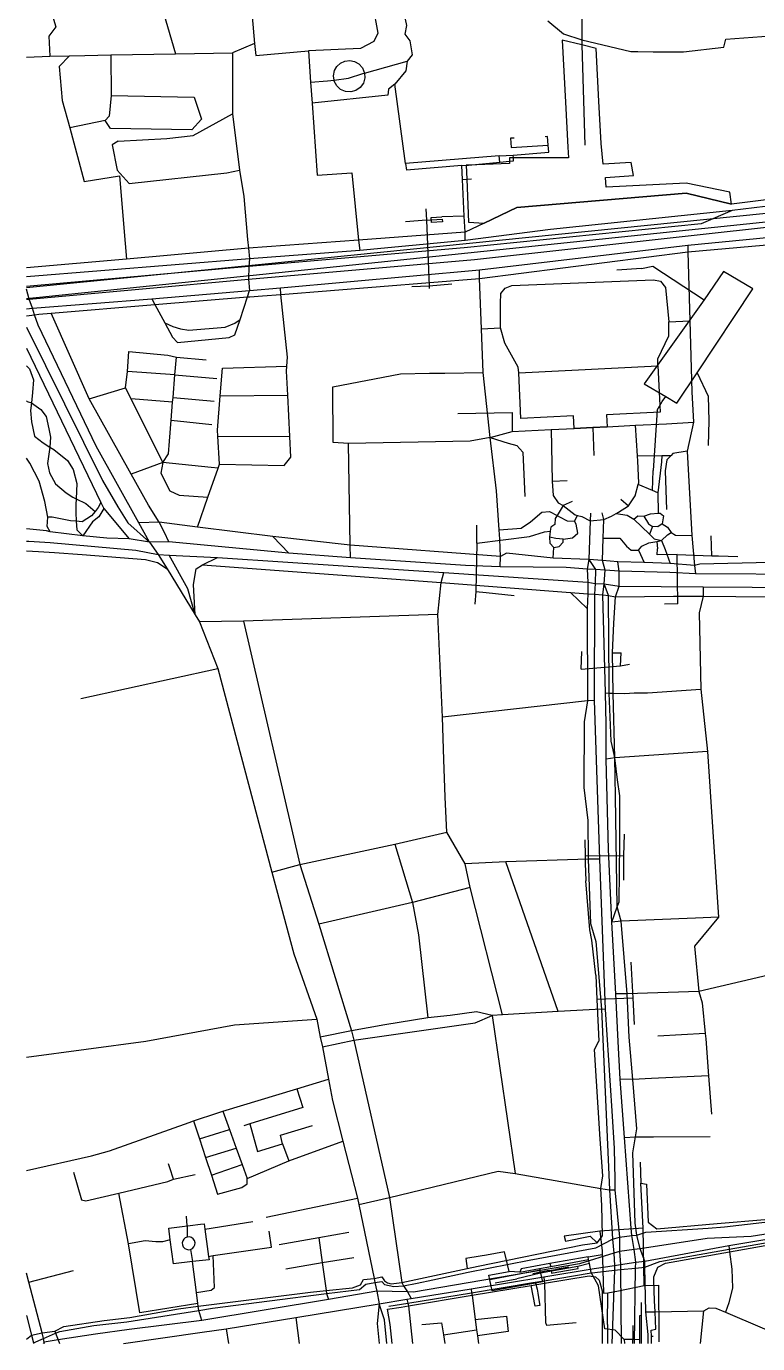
# Model space of a CAD drawing. Header units: inches. Extents: x 13375314 to 13382794, y 3537719 to 3542219.
# Drawn here: x 13375314 to 13376188, y 3537719 to 3539295 of the extents above; entities that cross this region are included whole.
import ezdxf

# ---------------------------------------------------------------- set-up
doc = ezdxf.new("R2010")
doc.units = ezdxf.units.IN
doc.header["$MEASUREMENT"] = 0

msp = doc.modelspace()

# ---------------------------------------------------------------- linework, layer by layer
for points in [[(13375336.9, 3539801.5), (13375340.7, 3539790.5), (13375360.1, 3539725.8), (13375371.2, 3539689.3), (13375396.8, 3539595.6), (13375437.8, 3539450.1), (13375449.8, 3539408.5), (13375461.3, 3539369), (13375471.1, 3539335), (13375492.1, 3539262.5)], [(13375681.5, 3539541), (13375688.1, 3539509.9), (13375697, 3539467.2), (13375711.8, 3539397.1), (13375721.3, 3539351.9), (13375728, 3539319.9), (13375734, 3539287.4), (13375729.3, 3539277.4), (13375713.4, 3539268.8), (13375651, 3539266.1), (13375653.7, 3539228.5), (13375655.4, 3539203.7), (13375661.6, 3539117.4), (13375702.8, 3539120.1), (13375711.1, 3539039.7), (13375712.4, 3539027.4)], [(13375724.4, 3539404), (13375740.3, 3539408.1), (13375747.2, 3539397), (13375768.5, 3539296.6), (13375766.3, 3539285.9), (13375772.4, 3539278.3), (13375775, 3539261.5), (13375769.3, 3539253.9), (13375767.4, 3539242.1), (13375754.4, 3539226.4), (13375746.8, 3539220.3), (13375746, 3539213), (13375655.4, 3539203.7)], [(13375721.3, 3539351.9), (13375712.7, 3539333.9), (13375692.8, 3539319.3), (13375583.9, 3539307.3), (13375586.6, 3539274.8), (13375560.1, 3539263.8)], [(13375978, 3539333.5), (13375978, 3539279.1), (13375978, 3539273.2)], [(13375313.8, 3539313.1), (13375341.5, 3539320.1), (13375349.1, 3539295), (13375340.7, 3539283.6), (13375341.8, 3539259.8)], [(13375937.5, 3539301.9), (13375956, 3539286.3), (13375978, 3539279.1), (13376036.8, 3539265.3), (13376044.9, 3539265.2), (13376063.2, 3539264.9), (13376099.5, 3539264.9), (13376147.8, 3539270.6), (13376150.3, 3539280.1), (13376193.2, 3539283.4), (13376222.9, 3539284.7), (13376229.9, 3539284.3), (13376282.3, 3539293.3), (13376291.3, 3539294.9), (13376349.1, 3539304.9)], [(13375586.6, 3539274.8), (13375588.3, 3539260.6), (13375651, 3539266.1)], [(13375962.1, 3539138.1), (13375896.2, 3539138.1), (13375891.5, 3539138.1), (13375891.5, 3539134.3), (13375891.5, 3539131.3), (13375842.6, 3539129.5), (13375839.9, 3539129.3), (13375840.6, 3539112.5), (13375842.6, 3539061.1), (13375861.4, 3539060.1), (13375900.4, 3539078.8), (13376102.9, 3539095.8), (13376156.8, 3539082.8), (13376154.9, 3539096.9), (13376102.8, 3539107.7), (13376007.3, 3539102.8), (13376006.4, 3539114.5), (13376039.9, 3539116.8), (13376037.2, 3539132.6), (13376003.7, 3539130.4), (13376001.1, 3539155.3), (13375998.4, 3539206.1), (13375995.1, 3539269), (13375978, 3539273.2), (13375954.4, 3539278.7), (13375958.4, 3539204.9), (13375961.4, 3539151), (13375962.1, 3539138.1)], [(13375978, 3539273.2), (13375981.7, 3539153.4)], [(13375313.8, 3539258.7), (13375341.8, 3539259.8), (13375365.4, 3539260.3), (13375383.7, 3539260.7), (13375414.8, 3539261.2), (13375492.1, 3539262.5), (13375560.1, 3539263.8), (13375560.3, 3539190.6), (13375568.6, 3539123.3), (13375573.8, 3539091.7), (13375578.4, 3539040.2), (13375579.6, 3539029.9), (13375580.6, 3539017.3), (13375579.9, 3539007.9), (13375579.5, 3538992.7), (13375580.7, 3538979.3)], [(13375365.4, 3539260.3), (13375353.2, 3539247.2), (13375356.6, 3539206.6), (13375365.6, 3539174), (13375382.9, 3539109.6), (13375425.3, 3539116.5), (13375431.9, 3539035.6), (13375433.6, 3539016.9)], [(13375414.8, 3539261.2), (13375415.2, 3539212.8), (13375412.8, 3539188), (13375408.1, 3539182.6), (13375365.6, 3539174)], [(13375653.7, 3539228.5), (13375673.8, 3539230.1), (13375681.8, 3539231.1), (13375698.9, 3539233.4), (13375716.2, 3539239), (13375718.2, 3539239.5), (13375769.3, 3539253.9)], [(13375718.2, 3539239.5), (13375718.5, 3539233.7), (13375716.8, 3539227.6), (13375713.1, 3539222.4), (13375707.9, 3539218.7), (13375701.8, 3539217), (13375695.4, 3539217.5), (13375689.6, 3539220), (13375684.9, 3539224.3), (13375681.9, 3539229.9), (13375681.8, 3539231.1), (13375681, 3539236.2), (13375682.3, 3539242.5), (13375685.2, 3539247.5), (13375689.5, 3539251.4), (13375694.8, 3539253.9), (13375700.5, 3539254.5), (13375706.3, 3539253.4), (13375711.4, 3539250.6), (13375715.6, 3539245.9), (13375718.2, 3539239.5)], [(13375767.3, 3539131.2), (13375754.4, 3539226.4)], [(13375415.2, 3539212.8), (13375514.4, 3539210.8), (13375523.1, 3539184.3), (13375511.7, 3539171.5), (13375414.5, 3539173.2), (13375408.1, 3539182.6)], [(13375423.5, 3539158.1), (13375481.9, 3539161.1), (13375513.4, 3539164.8), (13375560.3, 3539190.6)], [(13377235.4, 3539176.6), (13377065.6, 3539157.5), (13376854.2, 3539131), (13376372, 3539091), (13376269.5, 3539078.8), (13375595.5, 3539010.6), (13375313.8, 3538982.7)], [(13375423.5, 3539158.1), (13375416.2, 3539153.8), (13375422.2, 3539123.3), (13375436.9, 3539107.5), (13375553.6, 3539120.2), (13375568.6, 3539123.3)], [(13375897.1, 3539161.5), (13375892.6, 3539161.6), (13375893.5, 3539150.6), (13375937.9, 3539153.3)], [(13375938.6, 3539144.9), (13375937.9, 3539153.3), (13375937.1, 3539163.7), (13375934, 3539163.4)], [(13375879.2, 3539140.6), (13375767.3, 3539131.2)], [(13375879.2, 3539140.6), (13375895.9, 3539141.3)], [(13375879.8, 3539133.1), (13375879.2, 3539140.6)], [(13375896.5, 3539134.7), (13375896.2, 3539138.1), (13375895.9, 3539141.3), (13375938.6, 3539144.9)], [(13375767.3, 3539131.2), (13375768.5, 3539123.4)], [(13375838.4, 3539039.3), (13375838.4, 3539049.2), (13375837.4, 3539068.4), (13375835.2, 3539112.1), (13375834.4, 3539128.8), (13375768.5, 3539123.4)], [(13375834.4, 3539128.8), (13375839.9, 3539129.3), (13375842.6, 3539129.5), (13375879.8, 3539133.1), (13375891.5, 3539134.3), (13375896.5, 3539134.7)], [(13376340.9, 3539110.7), (13376309.4, 3539102.4), (13376253, 3539094.6), (13376156.8, 3539082.8), (13376102.9, 3539095.8), (13375900.4, 3539078.8), (13375861.4, 3539060.1), (13375838.4, 3539049.2), (13375711.1, 3539039.7), (13375579.6, 3539029.9), (13375433.6, 3539016.9), (13375313.8, 3539006.4)], [(13375835.2, 3539112.1), (13375840.6, 3539112.5), (13375846, 3539113)], [(13375313.8, 3538969.6), (13375596.7, 3538998.7), (13376263, 3539068.2), (13376375.4, 3539081.1), (13376621.9, 3539100.1)], [(13376342, 3539097.4), (13376157.8, 3539075), (13376120.9, 3539059.1), (13375837.3, 3539030.3), (13375579.9, 3539007.9), (13375313.8, 3538984.1)], [(13375791.6, 3539076.9), (13375792.1, 3539063.4), (13375795.3, 3538985.1), (13375795.5, 3538981.8)], [(13376157.8, 3539075), (13375940.7, 3539052.5), (13375838.4, 3539039.3), (13375712.4, 3539027.4), (13375580.6, 3539017.3), (13375313.8, 3538995.7)], [(13375313.8, 3538949), (13375323.7, 3538950.4), (13375328.8, 3538951.2), (13375343.4, 3538952.4), (13375467.3, 3538962.5), (13375578.2, 3538971.6), (13375581.1, 3538971.9), (13375596, 3538973.1), (13375618.2, 3538974.6), (13375855.8, 3538993.6), (13376104.8, 3539025.5), (13376334.4, 3539046.1), (13376339.9, 3539046.4), (13376352.8, 3539047.8), (13376361.5, 3539048.6), (13376373, 3539054.5), (13376418.8, 3539058.4), (13376585.7, 3539074.6)], [(13375579.5, 3538992.7), (13375849.5, 3539016.4), (13376346.2, 3539071.3)], [(13375792.1, 3539063.4), (13375767.2, 3539061.4)], [(13375792.1, 3539063.4), (13375811.1, 3539064.6)], [(13375811.1, 3539064.6), (13375811.3, 3539061.5), (13375798.2, 3539060.6), (13375797.8, 3539066.5), (13375810.7, 3539067.4)], [(13375837.4, 3539068.4), (13375810.7, 3539067.4)], [(13376104.6, 3539033.4), (13376314.1, 3539053.9), (13376346.2, 3539071.3)], [(13375855.7, 3539004.1), (13376104.6, 3539033.4)], [(13376104.6, 3539033.4), (13376104.8, 3539025.5), (13376107.2, 3538943), (13376109.7, 3538858), (13376111.4, 3538821.9), (13376103.9, 3538787.2), (13376109.7, 3538686.1), (13376112.7, 3538650.4), (13376114, 3538640.2)], [(13375321, 3538958), (13375463.7, 3538969.2), (13375580.7, 3538979.3), (13375617.8, 3538982.6), (13375855.7, 3539004.1)], [(13375875.9, 3538739.6), (13375868.4, 3538803.3), (13375859.9, 3538881.2), (13375858, 3538933.6), (13375855.8, 3538993.6), (13375855.7, 3539004.1)], [(13376049.4, 3539005.5), (13376019.7, 3539003.8)], [(13376049.4, 3539005.5), (13376063, 3539008.3), (13376124.3, 3538968.1)], [(13376091.8, 3538844.7), (13376115.8, 3538881), (13376182.4, 3538981.2), (13376147.6, 3539002.1), (13376124.3, 3538968.1), (13376052.5, 3538867.6), (13376078.5, 3538852.5), (13376091.8, 3538844.7)], [(13375317.2, 3538969), (13375579.5, 3538992.7)], [(13375622.1, 3538769.8), (13375630.2, 3538779.7), (13375628.9, 3538804.7), (13375626.3, 3538854), (13375624.8, 3538882.9), (13375625.3, 3538888.9), (13375626.1, 3538899.7), (13375618.2, 3538974.6), (13375617.8, 3538982.6)], [(13375774.9, 3538984), (13375795.3, 3538985.1), (13375822.5, 3538987.2)], [(13375858, 3538933.6), (13375880.7, 3538934.6), (13375880.6, 3538963.9), (13375881, 3538975.7), (13375886.5, 3538982), (13375894.4, 3538985.2), (13376063.9, 3538992), (13376072.1, 3538990.7), (13376078, 3538982.8), (13376081.9, 3538941.8), (13376107.2, 3538943)], [(13375317.2, 3538969), (13375313.8, 3538980.9)], [(13375313.8, 3538968.9), (13375317.2, 3538969)], [(13375321, 3538958), (13375317.2, 3538969)], [(13375463.7, 3538969.2), (13375467.3, 3538962.5), (13375479.3, 3538940.6), (13375488.6, 3538923.6), (13375494.7, 3538917.3), (13375556.4, 3538923.2), (13375563.2, 3538926.4), (13375569.3, 3538944.8), (13375578.2, 3538971.6), (13375580.7, 3538979.3)], [(13375313.8, 3538957.2), (13375321, 3538958)], [(13375461.1, 3538678.1), (13375448.2, 3538701.3), (13375397.4, 3538793), (13375328.1, 3538937.7), (13375323.7, 3538950.4), (13375321, 3538958)], [(13375484.2, 3538678.5), (13375478.8, 3538689.7), (13375472.5, 3538702.2), (13375460, 3538722.5), (13375439.3, 3538759.5), (13375388.9, 3538849.5), (13375343.4, 3538952.4)], [(13375313.8, 3538935.3), (13375405, 3538752), (13375423.3, 3538720.3), (13375435.3, 3538701.4), (13375461.1, 3538678.1)], [(13375479.3, 3538940.6), (13375488.9, 3538936.3), (13375498.3, 3538933.4), (13375508, 3538932), (13375551.7, 3538935.4), (13375563.2, 3538940.4), (13375569.3, 3538944.8)], [(13376068.9, 3538889), (13376068.9, 3538897.4), (13376082.2, 3538924.9), (13376081.9, 3538941.8)], [(13375902.6, 3538881), (13375901.9, 3538887.5), (13375886.1, 3538916.2), (13375880.7, 3538934.6)], [(13375313.8, 3538910.5), (13375402.9, 3538725.5), (13375406.6, 3538718.4)], [(13375476.8, 3538773.4), (13375439, 3538849.8), (13375432.4, 3538863), (13375434.6, 3538882.3), (13375436.5, 3538906.2), (13375483, 3538902.1), (13375493.3, 3538899.4), (13375528.6, 3538896.5)], [(13375313.8, 3538889.3), (13375317.4, 3538885.7), (13375322.2, 3538872.6), (13375321.3, 3538857.3), (13375319.9, 3538844.8), (13375318.9, 3538835.8), (13375320.1, 3538822.1), (13375323.7, 3538805.1), (13375333.8, 3538797), (13375341.7, 3538792), (13375346.7, 3538789), (13375363.1, 3538775.8), (13375369.7, 3538765.1), (13375374.2, 3538748.3), (13375373.3, 3538730.2), (13375373, 3538723.3), (13375373, 3538713.7), (13375373.5, 3538703.2), (13375374.1, 3538692.8), (13375381.2, 3538685.8)], [(13375476.8, 3538773.4), (13375483.6, 3538783.8), (13375484.9, 3538799.2), (13375487, 3538824.2), (13375488.7, 3538845.7), (13375489.2, 3538851.4), (13375491.5, 3538878.3), (13375493.3, 3538899.4)], [(13375544.7, 3538771.6), (13375542.8, 3538805.1), (13375542.4, 3538812.3), (13375545.6, 3538853.1), (13375548.3, 3538886.5), (13375625.3, 3538888.9)], [(13375902.6, 3538881), (13376068.9, 3538889), (13376070.4, 3538857.6), (13376071.6, 3538833.8), (13376007.6, 3538830.7), (13376008.3, 3538816.1), (13375991.1, 3538815.3), (13375968.7, 3538814.2), (13375968, 3538829.2), (13375905.2, 3538826.2), (13375902.6, 3538881)], [(13375491.5, 3538878.3), (13375434.6, 3538882.3)], [(13375491.5, 3538878.3), (13375541.6, 3538874.2)], [(13375701.5, 3538659.3), (13375701, 3538674.6), (13375699, 3538796.3), (13375680.7, 3538797.6), (13375680.2, 3538864.2), (13375761.3, 3538879.8), (13375795.8, 3538880.3)], [(13375795.8, 3538880.3), (13375814.3, 3538880.6)], [(13375814.3, 3538880.6), (13375859.9, 3538881.2)], [(13376115.8, 3538881), (13376129.2, 3538852.9), (13376129.8, 3538823.3)], [(13375388.9, 3538849.5), (13375432.4, 3538863)], [(13375313.8, 3538847.2), (13375314.7, 3538846.6), (13375319.9, 3538844.8), (13375331, 3538837), (13375337.3, 3538828.4), (13375340.6, 3538813.7), (13375342.6, 3538803.9), (13375341.7, 3538792), (13375339.2, 3538772.5), (13375341.3, 3538761.2), (13375348.8, 3538747.8), (13375361.3, 3538737.2), (13375369.4, 3538732.2), (13375373.3, 3538730.2), (13375385, 3538724.3), (13375396.1, 3538715)], [(13375488.7, 3538845.7), (13375439, 3538849.8)], [(13375489.2, 3538851.4), (13375538.2, 3538847.1)], [(13375545.6, 3538853.1), (13375626.3, 3538854)], [(13376068.3, 3538836.3), (13376074.1, 3538846.5)], [(13376074.1, 3538846.5), (13376078.5, 3538852.5)], [(13375829.6, 3538832.1), (13375894.9, 3538833.5)], [(13375894.9, 3538833.5), (13375894.6, 3538810.8)], [(13376068.3, 3538836.3), (13376063.3, 3538763.8)], [(13375487, 3538824.2), (13375535.4, 3538819)], [(13375868.4, 3538803.3), (13375894.6, 3538810.8), (13375941.2, 3538812.9), (13375968.7, 3538814.2), (13375991.1, 3538815.3), (13376008.3, 3538816.1), (13376042.2, 3538818.1), (13376079.4, 3538819.6), (13376111.4, 3538821.9)], [(13375941.2, 3538812.9), (13375942.6, 3538751.1), (13375943.6, 3538734), (13375949.6, 3538725.1), (13375955.5, 3538722)], [(13375991.1, 3538815.3), (13375992.2, 3538782)], [(13376033.9, 3538721.5), (13376041.7, 3538733.8), (13376045.4, 3538747.3), (13376046, 3538749.2), (13376044.9, 3538775), (13376044.5, 3538781.6), (13376042.2, 3538818.1)], [(13376129.8, 3538823.3), (13376129, 3538793.9)], [(13375542.8, 3538805.1), (13375628.9, 3538804.7)], [(13375868.4, 3538803.3), (13375844.3, 3538799), (13375699, 3538796.3)], [(13375868.4, 3538803.3), (13375889.8, 3538796.8), (13375900.1, 3538793.7), (13375907.3, 3538785.7), (13375909.8, 3538732.9)], [(13375342.4, 3538690.5), (13375338.8, 3538697.1), (13375339.5, 3538708), (13375335.9, 3538726.9), (13375329, 3538751.3), (13375317.9, 3538772.7), (13375313.8, 3538778.7)], [(13376044.5, 3538781.6), (13376073.7, 3538781.9), (13376084.7, 3538782)], [(13376073.7, 3538781.9), (13376073.4, 3538774.2), (13376068.7, 3538737.4), (13376062.4, 3538740.1), (13376045.4, 3538747.3)], [(13376103.9, 3538787.2), (13376086.9, 3538784.3), (13376084.7, 3538782), (13376079.7, 3538776.6), (13376077.6, 3538763.4), (13376079.4, 3538717.1)], [(13375543, 3538766.7), (13375534.9, 3538767.5), (13375476.8, 3538773.4), (13375439.3, 3538759.5)], [(13375476.8, 3538773.4), (13375474.7, 3538760.7), (13375485.5, 3538739.5), (13375496.5, 3538734.4), (13375530.9, 3538732.2)], [(13375518.3, 3538696.3), (13375530.9, 3538732.2), (13375543, 3538766.7), (13375544.7, 3538771.6)], [(13375544.7, 3538771.6), (13375622.1, 3538769.8)], [(13376062.4, 3538740.1), (13376063.3, 3538763.8)], [(13375942.6, 3538751.1), (13375960.5, 3538752)], [(13375880.2, 3538648.7), (13375880.9, 3538661.2), (13375880.1, 3538681.7), (13375879.3, 3538692.9), (13375875.9, 3538739.6)], [(13376068.7, 3538737.4), (13376069.2, 3538712.8)], [(13375402.9, 3538725.5), (13375399.8, 3538719.5), (13375396.1, 3538715), (13375391.8, 3538709.6), (13375380.7, 3538702.4), (13375373.5, 3538703.2), (13375366.6, 3538703.9), (13375344.8, 3538707.9), (13375339.5, 3538708)], [(13375406.6, 3538718.4), (13375400.6, 3538708.4), (13375392.9, 3538702.7), (13375381.2, 3538685.8)], [(13375406.6, 3538718.4), (13375436.6, 3538682.2)], [(13375879.3, 3538692.9), (13375905.3, 3538695.1), (13375916.8, 3538702.4), (13375930.2, 3538714), (13375939.5, 3538714.9), (13375948.5, 3538710), (13375951.3, 3538708.5), (13375960.3, 3538703.7), (13375969.3, 3538703.4), (13375972.7, 3538710.2)], [(13375955.5, 3538722), (13375948.5, 3538710), (13375946.2, 3538706.3), (13375945.9, 3538699.2), (13375941.1, 3538696), (13375940.3, 3538691.2), (13375939.2, 3538684.2), (13375939.8, 3538676.8), (13375944.6, 3538671.7)], [(13375966.4, 3538726.8), (13375955.5, 3538722)], [(13375955.5, 3538722), (13375970.1, 3538710.9), (13375972.7, 3538710.2), (13375977.9, 3538708.9), (13375988, 3538703.7), (13376004.3, 3538705.3), (13376013.4, 3538709.1), (13376018.9, 3538712.4), (13376021.8, 3538714.2), (13376033.9, 3538721.5)], [(13376024.5, 3538729.6), (13376033.9, 3538721.5)], [(13375627.8, 3538665), (13375608.4, 3538684.8), (13375518.3, 3538696.3), (13375472.5, 3538702.2), (13375448.2, 3538701.3)], [(13375943.6, 3538658.9), (13375944.6, 3538671.7), (13375951, 3538673), (13375955.5, 3538678.1), (13375955.8, 3538681.6), (13375966.7, 3538683.5), (13375973.4, 3538689), (13375971.2, 3538699.9), (13375969.3, 3538703.4)], [(13375988.4, 3538713), (13375988, 3538703.7), (13375986.4, 3538657.3), (13375994.2, 3538645.3)], [(13376006.1, 3538644.5), (13376002.9, 3538656.1), (13376003.7, 3538682.9), (13376004.3, 3538705.3), (13376002.3, 3538713.4)], [(13376018.9, 3538712.4), (13376032.3, 3538710.4), (13376040.3, 3538705.6), (13376058.8, 3538687.9), (13376064.6, 3538682.3), (13376073.3, 3538680), (13376080.6, 3538687.1), (13376084.8, 3538689.6)], [(13376040.3, 3538705.6), (13376045.1, 3538709.5), (13376052.1, 3538709.1), (13376057.9, 3538700.2), (13376062.4, 3538697)], [(13376052.1, 3538709.1), (13376060.1, 3538712), (13376069.2, 3538712.8), (13376071.7, 3538713), (13376075.5, 3538709.5), (13376074.2, 3538700.2), (13376068.8, 3538696.7), (13376062.4, 3538697), (13376058.8, 3538687.9)], [(13376074.2, 3538700.2), (13376080.3, 3538696.3), (13376084.8, 3538689.6), (13376089.9, 3538686.4), (13376109.7, 3538686.1)], [(13375314.1, 3538694), (13375313.8, 3538694)], [(13375337.8, 3538691.6), (13375314.1, 3538694)], [(13375627.8, 3538665), (13375484.2, 3538678.5), (13375461.1, 3538678.1), (13375436.6, 3538682.2), (13375410.1, 3538683.1), (13375381.2, 3538685.8), (13375342.4, 3538690.5), (13375337.8, 3538691.6)], [(13376348.6, 3538649.5), (13376203.4, 3538653.7), (13376119.2, 3538651.7), (13376112.7, 3538650.4), (13376083.5, 3538652.8), (13376052.4, 3538653.7), (13376021.2, 3538654.6), (13376002.9, 3538656.1), (13375986.4, 3538657.3), (13375943.6, 3538658.9), (13375887.9, 3538665), (13375880.9, 3538661.2), (13375701, 3538674.6), (13375608.4, 3538684.8)], [(13375852.4, 3538677), (13375852.6, 3538698.4)], [(13375852.4, 3538677), (13375915.6, 3538684.8)], [(13375915.6, 3538684.8), (13375933.5, 3538690.6), (13375940.3, 3538691.2)], [(13375955.8, 3538681.6), (13375946.9, 3538682.6), (13375939.2, 3538684.2)], [(13376003.7, 3538682.9), (13376023.3, 3538682.9), (13376031.3, 3538673.3), (13376037.1, 3538668.8), (13376045.7, 3538668.8), (13376052.4, 3538653.7)], [(13376133.6, 3538661.9), (13376132.6, 3538685.7)], [(13375313.8, 3538679.5), (13375316.8, 3538679.3)], [(13375313.8, 3538667.8), (13375328.2, 3538666.9)], [(13375316.8, 3538679.3), (13375342.1, 3538677.6)], [(13375342.1, 3538677.6), (13375444.5, 3538668.8), (13375471.4, 3538663.4)], [(13375461.1, 3538678.1), (13375471.4, 3538663.4)], [(13375852.4, 3538677), (13375851.3, 3538619.2), (13375863.5, 3538617.9)], [(13376045.7, 3538668.8), (13376049.6, 3538673.3), (13376058.2, 3538677.2), (13376067.8, 3538679), (13376073.3, 3538680), (13376077.7, 3538669.5), (13376083.5, 3538652.8)], [(13376067.8, 3538679), (13376068.5, 3538670.1)], [(13376092.2, 3538663.3), (13376068.3, 3538663.2), (13376068.5, 3538670.1)], [(13375328.2, 3538666.9), (13375347.3, 3538665.8)], [(13375347.3, 3538665.8), (13375380.7, 3538663.6), (13375456.1, 3538657.6), (13375470.7, 3538653.7), (13375482, 3538646.1)], [(13375471.4, 3538663.4), (13375484.7, 3538662.7), (13375542.5, 3538659.8), (13375626.6, 3538654.3), (13375812.9, 3538641.7), (13375985, 3538630.2), (13375993.8, 3538628.9)], [(13375471.4, 3538663.4), (13375482, 3538646.1), (13375515.6, 3538591.3), (13375520.9, 3538582.8), (13375542.6, 3538526.9), (13375607.5, 3538283.3), (13375633.6, 3538185.7), (13375661.2, 3538107.3), (13375665, 3538085.7), (13375668, 3538074.3), (13375675.1, 3538035.7), (13375679.8, 3538010.1), (13375692.2, 3537961.5), (13375709.6, 3537893), (13375711.5, 3537885.6), (13375729.6, 3537797.1), (13375730.6, 3537792.3), (13375732.7, 3537781.7), (13375735.8, 3537766.6)], [(13375515.6, 3538591.3), (13375506.8, 3538622.5), (13375484.7, 3538662.7)], [(13375515.6, 3538591.3), (13375513.7, 3538627.5), (13375516.9, 3538646.2), (13375524.6, 3538651.2), (13375542.5, 3538659.8)], [(13375880.2, 3538648.7), (13375839, 3538650.3), (13375701.5, 3538659.3), (13375627.8, 3538665)], [(13375986.4, 3538657.3), (13375984.3, 3538646), (13375985, 3538630.2), (13375985, 3538616.2), (13375984.3, 3538598.8), (13375984.8, 3538488.4), (13375980.7, 3538463.3), (13375980.4, 3538384.7), (13375985.2, 3538345.3), (13375985.4, 3538298.9), (13375988.2, 3538222), (13375994.8, 3538200.2), (13376001.7, 3538119.4), (13376011.1, 3537903), (13376014.6, 3537844.2), (13376016.2, 3537827.2), (13376017.2, 3537812.5), (13376017, 3537807), (13376013.9, 3537719.1)], [(13376057.4, 3537719.1), (13376057.4, 3537729.9), (13376054.5, 3537757.1), (13376053.7, 3537792.8), (13376053.5, 3537810.6), (13376053.4, 3537817.7), (13376047.6, 3537832.7), (13376043.6, 3537849), (13376041.7, 3537863.2), (13376039.2, 3537947.3), (13376042.3, 3537966.4), (13376043.8, 3537976.1), (13376039.1, 3538035), (13376034.8, 3538086), (13376032.3, 3538137.8), (13376025.2, 3538224.6), (13376020.4, 3538241.8), (13376018.4, 3538373.8), (13376017.6, 3538420.1), (13376015.3, 3538497.5), (13376014.8, 3538545.8), (13376016.2, 3538581.3), (13376018.4, 3538612.7), (13376022.6, 3538625.4), (13376022.6, 3538643.4), (13376021.2, 3538654.6)], [(13376093, 3538604.2), (13376092.2, 3538663.3), (13376133.6, 3538661.9), (13376141.4, 3538662)], [(13376141.4, 3538662), (13376164.6, 3538661.2)], [(13375524.6, 3538651.2), (13375809.7, 3538630.1), (13375964.6, 3538618.1), (13375984.3, 3538598.8)], [(13375806, 3538591.8), (13375809.7, 3538630.1), (13375812.9, 3538641.7)], [(13376006.1, 3538644.5), (13375994.2, 3538645.3), (13375984.3, 3538646), (13375959.3, 3538647.8), (13375880.2, 3538648.7)], [(13375994.2, 3538645.3), (13375993.8, 3538628.9)], [(13376042.4, 3537816.7), (13376040.4, 3537831.6), (13376037.8, 3537848.3), (13376036.9, 3537857.1), (13376029.1, 3537965.7), (13376023.8, 3538035.6), (13376021.5, 3538080.5), (13376018.8, 3538137.8), (13376014, 3538223.6), (13376010, 3538310.6), (13376007.1, 3538418.7), (13376007.3, 3538460.3), (13376006.3, 3538497.8), (13376003.2, 3538615.3), (13376004.7, 3538628.2), (13376006.1, 3538644.5)], [(13376114, 3538640.2), (13376083.4, 3538641.8), (13376022.6, 3538643.4), (13376006.1, 3538644.5)], [(13376385.3, 3538625.9), (13376361, 3538632.5), (13376345.3, 3538634.6), (13376313.7, 3538638.8), (13376258.7, 3538639.4), (13376114, 3538640.2)], [(13375993.8, 3538628.9), (13375993.2, 3538615.8), (13375992.9, 3538488.6), (13375999.2, 3538298.9), (13376005.9, 3538119), (13376013.7, 3537997.8), (13376016.6, 3537952.7), (13376017.6, 3537915.5), (13376017.6, 3537903.1), (13376023, 3537846.7), (13376023, 3537829.3), (13376024.1, 3537813.7)], [(13375993.8, 3538628.9), (13376004.7, 3538628.2), (13376022.6, 3538625.4), (13376123.1, 3538624.8), (13376240.3, 3538624.1), (13376294.7, 3538622.9), (13376338, 3538617.4), (13376342.4, 3538616.1), (13376364.4, 3538609.6), (13376375.9, 3538606.4), (13376394.4, 3538601.3)], [(13376010.9, 3538497.6), (13376010.7, 3538506.6), (13376009.8, 3538614.2), (13376004.7, 3538628.2)], [(13376123.1, 3538624.8), (13376123.1, 3538613.4), (13376118.3, 3538593.6), (13376120.3, 3538502.3), (13376128.3, 3538427.8), (13376141.6, 3538229.5), (13376112.9, 3538194.9), (13376117.9, 3538140.3)], [(13375851.3, 3538619.2), (13375849.9, 3538604.1)], [(13375863.5, 3538617.9), (13375897, 3538614.5)], [(13375964.6, 3538618.1), (13375985, 3538616.2), (13375993.2, 3538615.8), (13376003.2, 3538615.3), (13376009.8, 3538614.2), (13376018.4, 3538612.7), (13376087.8, 3538613.7), (13376123.1, 3538613.4), (13376239.9, 3538612.3), (13376324.3, 3538605.9), (13376339.3, 3538602.4), (13376362, 3538597.2), (13376389.4, 3538577.2), (13376402, 3538576), (13376423.5, 3538573.9), (13376437.5, 3538579.3), (13376451.5, 3538578.1), (13376551.1, 3538551.9), (13376593.1, 3538549.9), (13376712.5, 3538548), (13376809.2, 3538552.5), (13376816.9, 3538551.2), (13376823.3, 3538546.1)], [(13376093, 3538604.2), (13376076.9, 3538603.9)], [(13375806, 3538591.8), (13375573.5, 3538583.5), (13375520.9, 3538582.8)], [(13375883.2, 3538112.7), (13375844.3, 3538264.9), (13375838.7, 3538293.3), (13375816.6, 3538331.1), (13375814.6, 3538373.1), (13375812.8, 3538418.3), (13375811.6, 3538468.8), (13375806, 3538591.8)], [(13375573.5, 3538583.5), (13375640.9, 3538292.5), (13375663.6, 3538221.1), (13375702.7, 3538093.5)], [(13375977.2, 3538526.4), (13375978.2, 3538547.4)], [(13376014.8, 3538545.8), (13376025.2, 3538545.8)], [(13376024.2, 3538530.3), (13376025.2, 3538545.8)], [(13375379.1, 3538491), (13375542.6, 3538526.9)], [(13375977.2, 3538526.4), (13376024.2, 3538530.3), (13376035.1, 3538532.1)], [(13376006.3, 3538497.8), (13376010.9, 3538497.6), (13376015.3, 3538497.5), (13376029.3, 3538497), (13376040.4, 3538497.7)], [(13376014, 3538223.6), (13376020.4, 3538241.8), (13376022.6, 3538247.9), (13376023.6, 3538318.1), (13376023.4, 3538374.5), (13376020.8, 3538393.8), (13376017.6, 3538420.1), (13376015.3, 3538429.6), (13376013.2, 3538440), (13376010.9, 3538497.6)], [(13376040.4, 3538497.7), (13376056.4, 3538498)], [(13376056.4, 3538498), (13376120.3, 3538502.3)], [(13375992.9, 3538488.6), (13375984.8, 3538488.4), (13375811.6, 3538468.8)], [(13376128.3, 3538427.8), (13376017.6, 3538420.1), (13376007.1, 3538418.7)], [(13375607.5, 3538283.3), (13375640.9, 3538292.5), (13375754.6, 3538316.8), (13375816.6, 3538331.1)], [(13375981.7, 3538321.9), (13375981.9, 3538302.3)], [(13376028.2, 3538273.9), (13376028.2, 3538302.9), (13376028.9, 3538328.9)], [(13375754.6, 3538316.8), (13375775.5, 3538247.1), (13375782.8, 3538208.1), (13375793.7, 3538108.8)], [(13375999.2, 3538298.9), (13375985.4, 3538298.9), (13375887.1, 3538295.7), (13375838.7, 3538293.3)], [(13375949.9, 3538116.4), (13375887.1, 3538295.7)], [(13376028.2, 3538302.9), (13375981.9, 3538302.3)], [(13375981.9, 3538302.3), (13375982.2, 3538294.2)], [(13375982.2, 3538294.2), (13375983, 3538273.1)], [(13375994.8, 3538159.9), (13375990, 3538201.9), (13375987.4, 3538214.4), (13375983, 3538273.1)], [(13375844.3, 3538264.9), (13375775.5, 3538247.1), (13375663.6, 3538221.1)], [(13376141.6, 3538229.5), (13376113.9, 3538228.2), (13376025.2, 3538224.6), (13376014, 3538223.6)], [(13376531.1, 3538209.6), (13376521.3, 3538206.2), (13376467.9, 3538194.7), (13376418.5, 3538187.6), (13376314, 3538176.2), (13376219.8, 3538164.4), (13376117.9, 3538140.3)], [(13376036.5, 3538175.7), (13376039.2, 3538132.4), (13376040.7, 3538100.9)], [(13375994.8, 3538159.9), (13375996, 3538130.8), (13375998.2, 3538081.2)], [(13376039.2, 3538132.4), (13375996, 3538130.8)], [(13376117.9, 3538140.3), (13376032.3, 3538137.8), (13376018.8, 3538137.8)], [(13376117.9, 3538140.3), (13376121.8, 3538127), (13376125.6, 3538090.1), (13376126.2, 3538083.7), (13376129.5, 3538039.6), (13376133, 3537993.7)], [(13375668, 3538074.3), (13375705.2, 3538082.4), (13375850.4, 3538103), (13375870.9, 3538111.8), (13375852.2, 3538116.3), (13375820.6, 3538111.6), (13375793.7, 3538108.8), (13375742.4, 3538100.5), (13375702.7, 3538093.5), (13375665, 3538085.7)], [(13376005.9, 3538119), (13376001.7, 3538119.4), (13375949.9, 3538116.4), (13375883.2, 3538112.7), (13375870.9, 3538111.8)], [(13375313.8, 3538062), (13375456.5, 3538080.9), (13375562.6, 3538100.7), (13375661.2, 3538107.3)], [(13375870.9, 3538111.8), (13375898.3, 3537922.5), (13376000.9, 3537904.7), (13376011.1, 3537903), (13376017.6, 3537903.1)], [(13375702.7, 3538093.5), (13375705.2, 3538082.4), (13375747.9, 3537894.1), (13375762.6, 3537792.2), (13375764.9, 3537788.4), (13375769.5, 3537780.9), (13375774.1, 3537773.3)], [(13376125.6, 3538090.1), (13376068.7, 3538087.1)], [(13375996.3, 3537839.6), (13376002.9, 3537848.2), (13376002, 3537884.2), (13376000.9, 3537904.7), (13376003, 3537920), (13376000.1, 3537963.6), (13375993, 3538071.1), (13375998.2, 3538081.2)], [(13376129.5, 3538039.6), (13376061.3, 3538036.3), (13376039.1, 3538035), (13376023.8, 3538035.6)], [(13375313.8, 3537926.3), (13375391.7, 3537943.9), (13375413.4, 3537950), (13375508.4, 3537983.9), (13375513.8, 3537985.7), (13375542.7, 3537995.4), (13375548.8, 3537997.3), (13375637.2, 3538024.2), (13375675.1, 3538035.7)], [(13375637.2, 3538024.2), (13375644.2, 3538001.8), (13375581.2, 3537982.2), (13375573.9, 3537979.9)], [(13375548.8, 3537997.3), (13375556.8, 3537975.3), (13375564.8, 3537953.2), (13375571.9, 3537933.4), (13375578, 3537916.7)], [(13375513.8, 3537985.7), (13375520.8, 3537964.1), (13375528, 3537941.9), (13375535, 3537920.7), (13375542.3, 3537898), (13375571.5, 3537905.9), (13375578, 3537910.3), (13375578, 3537916.7), (13375627.5, 3537937.7), (13375692.2, 3537961.5)], [(13375520.8, 3537964.1), (13375556.8, 3537975.3)], [(13375581.2, 3537982.2), (13375590.1, 3537949.2), (13375619.9, 3537958.3), (13375617.7, 3537968.4), (13375655.8, 3537980.2)], [(13375619.9, 3537958.3), (13375627.5, 3537937.7)], [(13376029.1, 3537965.7), (13376042.3, 3537966.4), (13376063.7, 3537966.4), (13376131.3, 3537967.1)], [(13375528, 3537941.9), (13375564.8, 3537953.2)], [(13375370, 3537924.3), (13375379.8, 3537891.3), (13375385, 3537889.9), (13375424.3, 3537899.3), (13375483, 3537913.3), (13375489.9, 3537915.8), (13375485.4, 3537929.3), (13375483.9, 3537934.1)], [(13375535, 3537920.7), (13375571.9, 3537933.4)], [(13376047.6, 3537936.3), (13376048.6, 3537911), (13376055.5, 3537909.9), (13376057.4, 3537864.4), (13376067.7, 3537856.6), (13376139.8, 3537862.7), (13376197, 3537867.7), (13376248.2, 3537874.8), (13376378.6, 3537892.5), (13376404, 3537892.1)], [(13375489.9, 3537915.8), (13375515.8, 3537921.6)], [(13375711.5, 3537885.6), (13375747.9, 3537894.1), (13375878, 3537925.4), (13375898.3, 3537922.5)], [(13376042.4, 3537816.7), (13376053.4, 3537817.7), (13376153.8, 3537836.7), (13376249.1, 3537852.3), (13376312.5, 3537863.7), (13376404.6, 3537877.6), (13376486.6, 3537890.3), (13376612.7, 3537909.9), (13376624.7, 3537911.2)], [(13376051.4, 3537857.1), (13376048.6, 3537911)], [(13375518.8, 3537767.2), (13375449.4, 3537755.8), (13375436, 3537838.4), (13375424.3, 3537899.3)], [(13375600.5, 3537870.6), (13375709.6, 3537893)], [(13375322.4, 3537720.1), (13375334.2, 3537725.2), (13375348.8, 3537731.5), (13375353.8, 3537733.6), (13375394.3, 3537740.9), (13375434.1, 3537745.2), (13375520, 3537758.7), (13375536.4, 3537761.7), (13375672.6, 3537778.9), (13375712, 3537783.9), (13375719.9, 3537790.2), (13375730.6, 3537792.3), (13375738.7, 3537793.6), (13375742.1, 3537789.8), (13375753.4, 3537787.5), (13375764.9, 3537788.4), (13375781.2, 3537791.4), (13375800, 3537795.3), (13375842.2, 3537804.7), (13375915.2, 3537818.9), (13375994.8, 3537833.8), (13376014.6, 3537844.2), (13376023, 3537846.7), (13376037.8, 3537848.3), (13376043.6, 3537849), (13376054.5, 3537852.5), (13376129.1, 3537857.4), (13376148.7, 3537858.9), (13376248.3, 3537870.4)], [(13375506.1, 3537860), (13375505.3, 3537871.7)], [(13375527.2, 3537856.2), (13375584.7, 3537865.4)], [(13376248.8, 3537858), (13376180.6, 3537847.5), (13376127.8, 3537844.8), (13376047.6, 3537832.7), (13376040.4, 3537831.6), (13376023, 3537829.3), (13376016.2, 3537827.2), (13375975.2, 3537814.4), (13375776.6, 3537780.7), (13375769.5, 3537780.9), (13375732.7, 3537781.7), (13375675.2, 3537772), (13375523.6, 3537746.6), (13375436.6, 3537735.9), (13375396.6, 3537730.3), (13375351.7, 3537723.5), (13375335.1, 3537721), (13375334, 3537719.1)], [(13375512.4, 3537817.3), (13375489.6, 3537814.7), (13375485.9, 3537843.2), (13375484.2, 3537857.2), (13375500.1, 3537859.2), (13375506.1, 3537860), (13375509.6, 3537860.4), (13375522, 3537862), (13375526.3, 3537862.6), (13375527.2, 3537856.2), (13375530.8, 3537829.2), (13375531.7, 3537823.3), (13375532.2, 3537819.2), (13375512.4, 3537817.3)], [(13375506.1, 3537860), (13375506.1, 3537846.7)], [(13375531.7, 3537823.3), (13375537.2, 3537824.4), (13375607, 3537834.7), (13375604.1, 3537853.5)], [(13375699.4, 3537851.9), (13375663.5, 3537845.6), (13375616, 3537837.3)], [(13375738.7, 3537799.1), (13375742.1, 3537794.2), (13375745.8, 3537791.9), (13375750.1, 3537790.5), (13375762.6, 3537792.2), (13375841.1, 3537809.2), (13375854, 3537811.8), (13375978.8, 3537837.2), (13375996.3, 3537839.6), (13375987.8, 3537847.6)], [(13375747.3, 3537763.8), (13375770, 3537767.5), (13375845.9, 3537780), (13375919.5, 3537792.1), (13375932.8, 3537794.3), (13375986.8, 3537803.4), (13376017, 3537807), (13376024.2, 3537807.7), (13376042.3, 3537809.5), (13376053.5, 3537810.6), (13376071.2, 3537817.5), (13376154.3, 3537832.2), (13376252.1, 3537849.4)], [(13375999.7, 3537853.7), (13375956.9, 3537847.7), (13375958.5, 3537841.9), (13375987.8, 3537847.6)], [(13376004.1, 3537779.3), (13376009.2, 3537780), (13376021.9, 3537782.2), (13376052.6, 3537788.5), (13376051.4, 3537857.1), (13375999.7, 3537853.7), (13376002.4, 3537830.3), (13376002.4, 3537825.6), (13376002.7, 3537820.6), (13376004.1, 3537779.3)], [(13376061.5, 3537719.1), (13376061.2, 3537728.1), (13376061.1, 3537735.1), (13376066.6, 3537736.4), (13376065.6, 3537757.3), (13376065, 3537770.3), (13376064.2, 3537795.1), (13376064, 3537798.9), (13376069, 3537810.5), (13376078.2, 3537815.4), (13376154.7, 3537829), (13376311.8, 3537856.7)], [(13375485.9, 3537843.2), (13375476.5, 3537840.9), (13375468.5, 3537840.9), (13375455.7, 3537842.1), (13375436, 3537838.4)], [(13375515.5, 3537839.9), (13375514.8, 3537842.4), (13375513.3, 3537844.6), (13375511.2, 3537846.1), (13375508.7, 3537846.8), (13375506.1, 3537846.7), (13375503.8, 3537845.7), (13375502, 3537844.1), (13375500.7, 3537842), (13375500.2, 3537839.6), (13375500.4, 3537837.2), (13375501.4, 3537834.9), (13375503.1, 3537833.1), (13375505.3, 3537832), (13375507.7, 3537831.5), (13375510.1, 3537831.8), (13375512.4, 3537833), (13375514.2, 3537834.9), (13375515.3, 3537837.3), (13375515.5, 3537839.9)], [(13375510.1, 3537831.8), (13375512.4, 3537817.3)], [(13375663.5, 3537845.6), (13375667.6, 3537816.2), (13375672.3, 3537782.5), (13375672.6, 3537778.9), (13375675.2, 3537772)], [(13376153.8, 3537836.7), (13376154.3, 3537832.2), (13376154.7, 3537829), (13376157.4, 3537808.3), (13376158.1, 3537785.7), (13376153.9, 3537767.8), (13376149.8, 3537756.8)], [(13375523.6, 3537746.6), (13375520, 3537758.7), (13375519.2, 3537763.8), (13375518.8, 3537767.2), (13375517.1, 3537780.4), (13375512.4, 3537817.3)], [(13375517.1, 3537780.4), (13375534.9, 3537783.1), (13375538.9, 3537786.2), (13375537.2, 3537824.4)], [(13375624.1, 3537808.5), (13375667.6, 3537816.2), (13375705.5, 3537822.1)], [(13375856.4, 3537823.9), (13375839.2, 3537820.9)], [(13375839.2, 3537820.9), (13375841.1, 3537809.2)], [(13375864.1, 3537824.8), (13375856.4, 3537823.9)], [(13375868.2, 3537795.5), (13375866.9, 3537801), (13375891.2, 3537805.6), (13375885.7, 3537828.9), (13375864.1, 3537824.8)], [(13375985.6, 3537822.9), (13375939.8, 3537814.8), (13375905.5, 3537808.8), (13375903.8, 3537804.7), (13375891.2, 3537805.6)], [(13375903.8, 3537804.7), (13375927.4, 3537809), (13375940.8, 3537811.5), (13375986.1, 3537819.9)], [(13375987, 3537815.1), (13375986.1, 3537819.9), (13375985.6, 3537822.9), (13376002.4, 3537825.6)], [(13376024.1, 3537813.7), (13376042.4, 3537816.7)], [(13376040.8, 3537719.1), (13376042.3, 3537809.5), (13376042.4, 3537816.7)], [(13375335.5, 3537719.1), (13375335.1, 3537721), (13375334.2, 3537725.2), (13375332.7, 3537731.9), (13375316.7, 3537792.7), (13375313.8, 3537803.6)], [(13375316.7, 3537792.7), (13375370.2, 3537806.7)], [(13375735.8, 3537766.6), (13375768.8, 3537772.3), (13375774.1, 3537773.3), (13375845.6, 3537784.8), (13375932.7, 3537798.9), (13375992.9, 3537809), (13376017.2, 3537812.5), (13376024.1, 3537813.7)], [(13375748.7, 3537742.1), (13375745.5, 3537760.3), (13375761.9, 3537762.9), (13375770.8, 3537764.3), (13375846.9, 3537777), (13375917.5, 3537788.7), (13375933.5, 3537791.4), (13375986.7, 3537800.1), (13375994.3, 3537799), (13375998.9, 3537795.1), (13376002.3, 3537782.1), (13376002.3, 3537719.1)], [(13375928.6, 3537803.4), (13375928, 3537806.9), (13375868.2, 3537795.5)], [(13375964.6, 3537807.5), (13375973.7, 3537809.1), (13375973.2, 3537811.3), (13375928.6, 3537803.4), (13375900.3, 3537796.8)], [(13375919.5, 3537803.2), (13375936.4, 3537806.5)], [(13375928.6, 3537803.4), (13375930.8, 3537793.2), (13375922.8, 3537791.6), (13375924.7, 3537784.3)], [(13375927.4, 3537809), (13375928, 3537806.9)], [(13375936.4, 3537806.5), (13375941.2, 3537807.2), (13375946.5, 3537808)], [(13375939.8, 3537814.8), (13375940.8, 3537811.5)], [(13375941.2, 3537807.2), (13375941.8, 3537803.5), (13375948.1, 3537804.6)], [(13375962.4, 3537810.8), (13375946.5, 3537808)], [(13375948.1, 3537804.6), (13375964.6, 3537807.5)], [(13375989.1, 3537804.1), (13375987, 3537815.1), (13375973.2, 3537811.3)], [(13376046.8, 3537723.5), (13376038.9, 3537724), (13376028.8, 3537723.9), (13376017.7, 3537735.3), (13376005.5, 3537737), (13375997.9, 3537788.2), (13375989.1, 3537804.1)], [(13376024.1, 3537813.7), (13376024.2, 3537807.7), (13376025.1, 3537719.1)], [(13375358.5, 3537739.7), (13375406.7, 3537746.8), (13375437.4, 3537750.4), (13375495.8, 3537760.6), (13375519.2, 3537763.8), (13375653.5, 3537780.5), (13375672.3, 3537782.5), (13375703.7, 3537785.9), (13375713.4, 3537789.4), (13375717, 3537795.7)], [(13375717, 3537795.7), (13375729.6, 3537797.1), (13375738.7, 3537799.1)], [(13375845.6, 3537784.8), (13375845.9, 3537780), (13375846.9, 3537777), (13375850.6, 3537747.9), (13375852.2, 3537735.5), (13375853.3, 3537728.4), (13375854.6, 3537719.1)], [(13375922.8, 3537791.6), (13375870.6, 3537782.4), (13375868.2, 3537795.5)], [(13375874.2, 3537791.9), (13375900.3, 3537796.8)], [(13375927.6, 3537764.9), (13375922.4, 3537764), (13375917.5, 3537788.7)], [(13375924.7, 3537784.3), (13375925.5, 3537779.3)], [(13375932.7, 3537798.9), (13375932.8, 3537794.3), (13375933.5, 3537791.4), (13375934.7, 3537744.2), (13375935.7, 3537741.1), (13375971.2, 3537744.5)], [(13376052.6, 3537788.5), (13376069.5, 3537788.9), (13376070, 3537729.2), (13376070, 3537721.2)], [(13375768.8, 3537772.3), (13375770, 3537767.5), (13375770.8, 3537764.3), (13375775.7, 3537719.1)], [(13375925.5, 3537779.3), (13375927, 3537769.2), (13375927.6, 3537764.9)], [(13376008.9, 3537741.9), (13376009.2, 3537780)], [(13375430.1, 3537719.1), (13375523.9, 3537732.9), (13375552.7, 3537736.8), (13375636.2, 3537750.4), (13375735.8, 3537766.6)], [(13375735.8, 3537766.6), (13375733.3, 3537743.1), (13375735.6, 3537719.1)], [(13375744.8, 3537719.1), (13375742.1, 3537747.5), (13375735.8, 3537766.6)], [(13376049.4, 3537752.9), (13376046.8, 3537752.5), (13376046.8, 3537723.5), (13376046.8, 3537719.1)], [(13376049.3, 3537719.1), (13376049.4, 3537752.9), (13376049.4, 3537768.5)], [(13376054.5, 3537757.1), (13376065.6, 3537757.3), (13376123.8, 3537758.2), (13376130.2, 3537762), (13376138.3, 3537761.6), (13376149.8, 3537756.8), (13376237.4, 3537719.1)], [(13376119.8, 3537719.1), (13376123.8, 3537758.2)], [(13375313.8, 3537752.7), (13375320.1, 3537729.1), (13375322.4, 3537720.1), (13375322.6, 3537719.1)], [(13375313.8, 3537724.5), (13375320.1, 3537729.1), (13375332.7, 3537731.9), (13375347.9, 3537734.2), (13375358.5, 3537739.7)], [(13375636.2, 3537750.4), (13375640.1, 3537719.1)], [(13375751.2, 3537719.1), (13375748.7, 3537742.1)], [(13375786.5, 3537741.8), (13375810.3, 3537743.8), (13375812.5, 3537729.8), (13375814.2, 3537719.1)], [(13375850.6, 3537747.9), (13375888.1, 3537752.1), (13375890, 3537733.6), (13375853.3, 3537728.4)], [(13376008.9, 3537741.9), (13376008.7, 3537719.1)], [(13376039, 3537740.9), (13376038.9, 3537724)], [(13375347.9, 3537734.2), (13375348.8, 3537731.5), (13375351.7, 3537723.5), (13375353.3, 3537719.1)], [(13375552.7, 3537736.8), (13375555.4, 3537719.1)], [(13375812.5, 3537729.8), (13375852.2, 3537735.5)], [(13376028.8, 3537723.9), (13376028.9, 3537719.1)], [(13376038.9, 3537719.1), (13376038.9, 3537724)], [(13376061.2, 3537728.1), (13376063.5, 3537728.2)]]:
    msp.add_lwpolyline(points)

doc.saveas('drawing.dxf')
